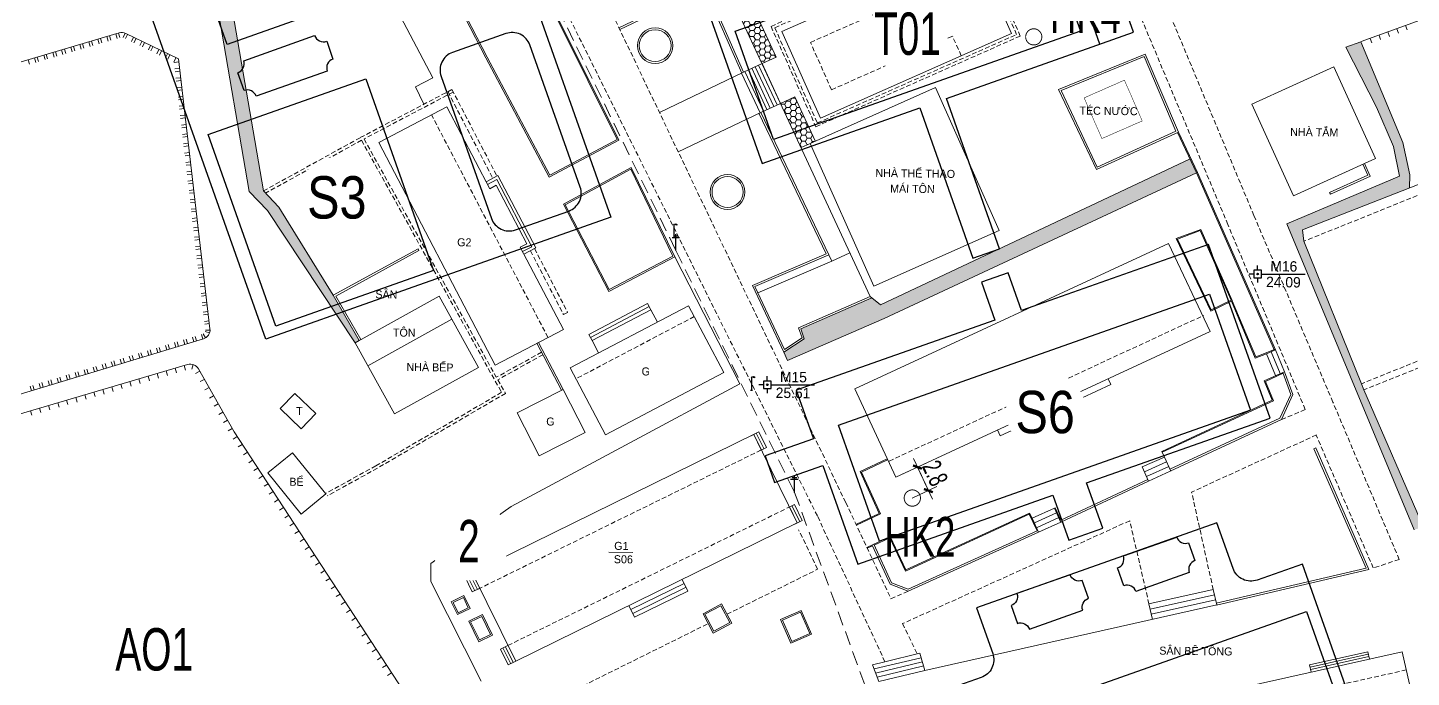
# Model space of a CAD drawing. Header units: inches. Extents: x 496359 to 501064, y 2374078 to 2377203.
# Drawn here: x 498723.6 to 498870.6, y 2376241.5 to 2376310.5 of the extents above; entities that cross this region are included whole.
import ezdxf
from ezdxf.enums import TextEntityAlignment as Align

# ---------------------------------------------------------------- set-up
doc = ezdxf.new("R2010")
doc.units = ezdxf.units.IN
doc.header["$MEASUREMENT"] = 0
doc.linetypes.add('DASHED', pattern=[0.75, 0.5, -0.25])
for name, color, linetype in [('cd', 7, 'Continuous'), ('chu', 6, 'Continuous'), ('coc', 1, 'Continuous'), ('MANH', 147, 'Continuous'), ('MOC - DC2', 1, 'Continuous'), ('NOI', 2, 'Continuous'), ('tl', 8, 'Continuous')]:
    doc.layers.add(name, color=color, linetype=linetype)
for name, color, linetype, lineweight in [('EG Text2', 7, 'Continuous', 18), ('ISO', 252, 'Continuous', 20), ('LC Dim', 8, 'Continuous', 18), ('LC Net dam 1', 30, 'Continuous', 30), ('LC Net manh', 239, 'Continuous', 5)]:
    doc.layers.add(name, color=color, linetype=linetype, lineweight=lineweight)
doc.styles.add('dien giai', font='', dxfattribs={"width": 0.8})
doc.styles.add('EG Hai', font='')
doc.styles.add('style1', font='')
doc.styles.get('dien giai').set_extended_font_data('.VnArial NarrowH')
doc.styles.get('EG Hai').set_extended_font_data('.VnArial NarrowH')
doc.styles.get('style1').set_extended_font_data('.VnAvantH')
doc.dimstyles.new('DIM300', dxfattribs={"dimscale": 0.5, "dimtxt": 2, "dimasz": 0.007, "dimexe": 1, "dimexo": 0, "dimgap": 0.4, "dimtad": 1, "dimtoh": 1, "dimdec": 1, "dimzin": 1, "dimdsep": 46, "dimtxsty": 'dien giai', "dimblk": 'rowdim', "dimcen": 2.5, "dimclrd": 256, "dimclre": 256, "dimclrt": 2, "dimazin": 0, "dimtfac": 1, "dimtdec": 1, "dimtix": 1, "dimtmove": 2, "dimatfit": 0, "dimldrblk": 'dot leader', "dimfxl": 2, "dimtolj": 1, "dimtzin": 0, "dimlwd": -1, "dimlwe": -1, "dimarcsym": 1})
pattern_1 = [(359.267215784, (-528735.85168, -2369706.46263), (0.566607394046, 0.317539068605), [0.375, -0.75]), (119.267215784, (-528735.85168, -2369706.46263), (-0.55830059713, 0.331926862913), [0.375, -0.75]), (59.267215784, (-528735.85168, -2369706.46263), (0.008306796916, 0.64946593152), [-0.75, 0.375])]

# ---------------------------------------------------------------- blocks, each defined once
blk = doc.blocks.new('1')
at = {"layer": 'tl', "color": 250, "lineweight": 0}
blk.add_line((0, -0.5), (0, 0), dxfattribs=at)
blk = doc.blocks.new('2')
at = {"layer": 'coc'}
blk.add_blockref('1', (0, 0.5), dxfattribs=at)
blk = doc.blocks.new('chieusang')
at = {"layer": 'cd', "extrusion": (-0.000518657, 0.000768986, 1)}
for p, q in [((-0.2, 0, 0), (0.2, 0, 0)), ((-0.03, 2.38, 0), (0.1, 2.57, 0)), ((-0.03, 2.38, 0), (-0.03, 0.03, 0)), ((0.1, 2.57, 0), (0.34, 2.61, 0)), ((0.34, 2.44, 0), (0.34, 2.61, 0)), ((0.34, 2.61, 0), (0.56, 2.54, 0)), ((0.54, 2.37, 0), (0.34, 2.44, 0)), ((0.58, 2.47, 0), (0.54, 2.37, 0)), ((0.56, 2.54, 0), (0.58, 2.47, 0))]:
    blk.add_line(p, q, dxfattribs=at)
blk = doc.blocks.new('cdien')
at = {"layer": 'cd', "extrusion": (-0.000518657, 0.000768986, 1)}
for p, q in [((-0.46, 3.14, 0), (0.49, 3.14, 0)), ((0, 0), (0, 3.5, 0)), ((-0.8, 2.78, 0), (0.76, 2.78, 0))]:
    blk.add_line(p, q, dxfattribs=at)
blk = doc.blocks.new('MOC')
at = {"layer": 'MOC - DC2'}
for points in [[(-0.4, 0), (-0.9, 0)], [(0, 0.4), (0, 0.9)], [(0.4, 0), (5.03, 0)], [(0, -0.4), (0, -0.9)]]:
    blk.add_lwpolyline(points, dxfattribs=at)
blk.add_lwpolyline([(-0.4, -0.4), (0.4, -0.4), (0.4, 0.4), (-0.4, 0.4)], close=True, dxfattribs=at)
blk.add_circle((0, 0), 0.0868, dxfattribs=at)
blk = doc.blocks.new('Nền HT mới')
at = {"layer": 'MANH', "lineweight": 0}
h = blk.add_hatch(dxfattribs=at)
h.set_pattern_fill('HONEY', color=8, scale=3, angle=-0.7328, style=0)
h.set_pattern_definition(pattern_1)
h.paths.add_polyline_path([(373.11, -3.72), (363.8, 10.34), (361.87, 12.36), (358.57, 31.52), (334.17, 74.78), (334.67, 76.42), (360.12, 31.31), (363.37, 12.4), (365.03, 10.67), (370.8, 1.32), (373.56, -3.47)])
h = blk.add_hatch(dxfattribs=at)
h.set_pattern_fill('HONEY', color=8, scale=3, angle=-0.7328, style=0)
h.set_pattern_definition(pattern_1)
h.paths.add_polyline_path([(413.25, 36.54), (411.7, 35.9), (416.33, 25.93), (417.85, 26.63)])
h = blk.add_hatch(dxfattribs=at)
h.set_pattern_fill('HONEY', color=8, scale=3, angle=-0.7328, style=0)
h.set_pattern_definition([(359.267215784, (-736010.08436, -2368366.01803), (0.566607394046, 0.317539068605), [0.375, -0.75]), (119.267215784, (-736010.08436, -2368366.01803), (-0.55830059713, 0.331926862913), [0.375, -0.75]), (59.267215784, (-736010.08436, -2368366.01803), (0.008306796916, 0.64946593152), [-0.75, 0.375])])
h.paths.add_polyline_path([(485.08, 12.73), (485.12, 14.12), (484.38, 17.55), (479.93, 28.24), (478.34, 27.67), (481.58, 21.32), (483.39, 17.13), (484.02, 13.97), (472.08, 8.92), (485.59, -23.58), (486.6, -23.31), (480.25, -8.73), (479.99, -8.08), (473.89, 7.06), (473.75, 8.27)])
h = blk.add_hatch(dxfattribs=at)
h.set_pattern_fill('HONEY', color=8, scale=3, angle=-0.7328, style=0)
h.set_pattern_definition(pattern_1)
h.paths.add_polyline_path([(419.81, 22.41), (418.29, 21.71), (420.48, 17.01), (421.45, 17.46), (421.99, 17.71)])
h = blk.add_hatch(dxfattribs=at)
h.set_pattern_fill('HONEY', color=8, scale=3, angle=-0.7328, style=0)
h.set_pattern_definition([(359.2672, (419.0435, -5.62166), (0.5666074, 0.317539), [0.375, -0.75]), (119.2672, (419.0435, -5.62166), (-0.5583006, 0.3319269), [0.375, -0.75]), (59.2672, (419.0435, -5.62166), (0.0083068, 0.649466), [-0.75, 0.375])])
h.paths.add_polyline_path([(462.49, 14.31), (461.79, 15.8), (428.9, 0.29), (427.99, 1.06), (420.46, -2.25), (420.82, -3.29), (418.65, -4.72), (419.04, -5.62), (429.29, -1.15)])
at = {"layer": 'chu', "color": 6, "lineweight": 0, "elevation": -28.38}
blk.add_lwpolyline([(400.07, -25.96), (402.62, -25.99)], dxfattribs=at)
at = {"layer": 'MANH', "color": 3, "linetype": 'DASHED', "lineweight": 0, "elevation": -28.38}
for points in [[(348.8, 138.91), (348.61, 137.08), (358.06, 117.53), (371.93, 89.39), (385.9, 61.28), (389.73, 53.7), (390.75, 51.5), (425.22, -20.7), (430.02, -30.91)], [(429.39, -37.62), (422.21, -22.12), (381.55, 59.58), (367.92, 87.41), (358.72, 106.06)], [(484, -26.74), (476.96, -10.02), (468.58, 9.78), (450.15, 53.87), (451.77, 55.2), (453.92, 56.65)], [(474.03, -10.82), (474.02, -10.8), (465.81, 8.83), (447.44, 52.6)], [(471.49, -11.88), (474.03, -10.82)], [(475.23, -13.51), (461.96, -19.58)], [(484, -26.74), (481.25, -27.65), (475.19, -13.53)], [(464.25, -29.95), (461.96, -19.58), (461.96, -19.58)], [(457.43, -31.47), (455.38, -22.63), (431.26, -33.56)], [(431.85, -30.12), (430.02, -30.91)], [(431.26, -33.56), (432.8, -36.77)]]:
    blk.add_lwpolyline(points, dxfattribs=at)
at = {"layer": 'MANH', "lineweight": 0, "elevation": -28.38}
for points in [[(373.11, -3.72), (363.8, 10.34), (361.87, 12.36), (358.57, 31.52), (334.17, 74.78), (334.67, 76.42), (360.12, 31.31), (363.37, 12.4), (365.03, 10.67), (370.8, 1.32), (373.56, -3.47), (373.11, -3.72)], [(387, 26.56), (379.83, 40.49), (387.86, 44.48), (394.84, 30.45), (401.13, 17.81), (393.73, 13.88), (387, 26.56)], [(380.37, 21.68), (379.52, 23.47), (381.38, 24.43), (373.11, 40.09)], [(442.82, 29.12), (438.74, 38.34)], [(411.7, 35.9), (427.82, 1.2), (428.9, 0.29), (461.79, 15.8)], [(413.25, 36.52), (417.85, 26.63)], [(414.35, 25.01), (410.37, 34.14), (401.14, 29.74)], [(414.17, 24.93), (410.27, 33.88), (401.23, 29.56)], [(479.98, 28.27), (497.11, 34.52)], [(418.45, 29.34), (426.57, 32.94)], [(422.54, 20.12), (418.45, 29.34)], [(422.54, 20.12), (442.82, 29.12)], [(485.59, -23.58), (485.59, -23.58), (485.59, -23.58), (472.08, 8.92), (484.02, 13.97), (483.39, 17.13), (481.58, 21.32), (478.34, 27.67), (479.93, 28.24)], [(479.93, 28.24), (484.38, 17.55), (485.12, 14.12), (485.08, 12.73)], [(416.33, 25.93), (417.85, 26.63)], [(414.35, 25.01), (405.43, 20.75)], [(414.35, 25.01), (416.33, 25.93)], [(414.52, 25.09), (416.48, 20.87)], [(414.88, 25.26), (416.84, 21.04)], [(415.25, 25.43), (417.21, 21.21)], [(415.61, 25.59), (417.57, 21.38)], [(415.97, 25.76), (417.93, 21.54)], [(416.33, 25.93), (418.29, 21.71)], [(468.36, 21.63), (477.05, 25.58)], [(477.05, 25.58), (481.47, 15.85)], [(414.16, 24.92), (416.12, 20.7)], [(418.29, 21.71), (419.81, 22.41)], [(419.81, 22.41), (421.99, 17.71)], [(421.45, 17.46), (434.75, 23.39)], [(434.75, 23.39), (441.51, 8.2)], [(375.62, 17.54), (382.86, 21.33)], [(387.41, 12.63), (382.86, 21.33)], [(416.19, 20.73), (407.44, 16.56)], [(416.01, 20.65), (423.15, 5.72), (415.31, 2.35), (418.65, -4.72), (420.82, -3.29), (420.46, -2.25), (427.99, 1.06)], [(416.19, 20.73), (423.42, 5.62), (415.58, 2.25), (418.73, -4.43), (420.58, -3.21), (420.21, -2.14), (427.82, 1.2)], [(416.19, 20.73), (418.29, 21.71)], [(468.36, 21.63), (472.79, 11.9)], [(473.75, 8.27), (489.19, 14.34), (503, 19.33)], [(470.77, -4.53), (462.49, 14.31), (460.46, 18.61)], [(470.86, -4.49), (462.58, 14.35), (460.55, 18.65)], [(387.99, -6.09), (375.62, 17.54)], [(421.45, 17.46), (420.48, 17.01)], [(421.45, 17.46), (428.21, 2.28)], [(472.79, 11.9), (481.47, 15.85)], [(480.67, 14.08), (480.14, 15.25)], [(480.93, 13.99), (480.32, 15.33)], [(391.05, 5.69), (392.31, 6.35), (388.29, 14.04), (387.02, 13.38)], [(390.9, 5.97), (391.88, 6.48), (388.15, 13.61), (387.17, 13.09)], [(418.65, -4.72), (419.04, -5.62), (429.29, -1.15), (462.49, 14.31)], [(476.61, 12.23), (480.67, 14.08)], [(476.69, 12.05), (480.94, 13.98)], [(388.11, 13), (387.41, 12.63)], [(391.35, 6.8), (388.11, 13)], [(476.61, 12.23), (476.69, 12.05)], [(428.21, 2.28), (441.51, 8.2)], [(464.01, -0.37), (460.31, 7.34), (462.92, 8.32), (466.28, 0.75)], [(464.05, -0.23), (460.45, 7.28), (462.87, 8.19), (466.15, 0.8)], [(473.75, 8.27), (473.89, 7.06), (479.99, -8.08), (480.25, -8.73), (486.6, -23.31)], [(379.8, 6.26), (370.8, 1.32), (373.56, -3.47)], [(379.89, 6.09), (371.07, 1.24), (373.74, -3.38)], [(379.89, 6.09), (379.8, 6.26)], [(391.35, 6.8), (390.65, 6.44)], [(395.23, -2.31), (390.65, 6.44)], [(426.18, -8.62), (459.49, 6.82)], [(463.93, -2.53), (459.49, 6.82)], [(413.96, -8.1), (407.06, 5.4)], [(423.42, 5.62), (423.74, 4.93), (415.9, 1.57)], [(423.74, 4.93), (425.67, 5.82)], [(373.11, -3.72), (382.03, 1.22)], [(382.03, 1.22), (386.22, -6.35)], [(408.53, 0.21), (395.97, -6.39)], [(404.18, 0.44), (397.94, -2.84)], [(404.36, 0.12), (398.11, -3.17)], [(404.53, -0.21), (404.18, 0.44)], [(412.27, -6.9), (408.53, 0.21)], [(464.01, -0.37), (466.19, 0.7)], [(464.05, -0.23), (466.15, 0.8)], [(466.19, 0.7), (468.72, -5.36)], [(469.86, -4.79), (468.78, -5.23), (466.28, 0.74)], [(374.47, -6.17), (383.39, -1.23)], [(404.53, -0.21), (398.28, -3.5)], [(404.53, -0.21), (405.22, -1.53)], [(387.99, -6.09), (395.23, -2.31)], [(398.28, -3.5), (397.94, -2.86)], [(430.53, -18), (463.92, -2.53)], [(373.11, -3.72), (377.3, -11.29)], [(395.04, -8.77), (392.42, -3.77)], [(395.22, -8.68), (392.6, -3.68)], [(398.28, -3.5), (398.97, -4.81)], [(469.86, -4.79), (470.83, -4.4)], [(468.72, -5.36), (469.9, -4.89)], [(469.9, -4.89), (470.86, -4.49)], [(469.9, -4.89), (470.86, -7.21)], [(470.41, -4.68), (471.36, -7)], [(470.86, -4.49), (471.82, -6.81)], [(377.3, -11.29), (386.22, -6.35)], [(395.97, -6.39), (399.71, -13.51)], [(412.27, -6.9), (399.71, -13.51)], [(428.03, -25.21), (429.93, -29.38), (431.85, -30.12), (445.71, -23.86), (448.06, -22.79), (457.39, -18.42), (459.67, -17.35), (471.49, -11.88), (472.72, -9.23), (471.82, -6.81)], [(458.78, -15.26), (470.51, -9.83), (469.67, -7.78), (471.63, -6.88)], [(458.82, -15.35), (470.64, -9.88), (469.8, -7.83), (471.67, -6.97)], [(459.64, -17.14), (471.34, -11.73), (472.51, -9.22), (471.63, -6.88)], [(471.63, -6.88), (471.82, -6.81)], [(413.96, -8.1), (389.68, -21.13), (381.16, -27.17), (381.15, -29.08), (386.51, -39.69)], [(390.34, -11.16), (395.22, -8.68)], [(397.55, -13.27), (395.22, -8.68)], [(430.53, -18), (426.18, -8.62)], [(453.39, -8.17), (448.81, -10.3)], [(453.39, -8.17), (453.1, -7.54)], [(365.16, -10.72), (366.71, -9.1)], [(368.96, -11.25), (366.71, -9.1)], [(446.19, -11.16), (448.68, -10.01)], [(448.97, -10.65), (448.52, -9.67)], [(367.4, -12.88), (365.16, -10.72)], [(367.4, -12.88), (368.96, -11.25)], [(392.67, -15.75), (390.34, -11.16)], [(441.63, -13.62), (446.32, -11.45)], [(446.48, -11.8), (446.03, -10.82)], [(446.34, -11.48), (448.82, -10.33)], [(446.48, -11.8), (448.97, -10.65)], [(415.99, -13.2), (415.18, -13.6)], [(415.99, -13.2), (416.79, -14.84)], [(441.63, -13.62), (441.34, -12.99)], [(385.56, -28.17), (415.57, -13.41)], [(392.67, -15.75), (397.55, -13.27)], [(415.45, -13.47), (416.25, -15.1)], [(415.46, -13.46), (420.07, -22.85)], [(415.72, -13.34), (416.52, -14.97)], [(363.83, -17.55), (366.47, -15.41)], [(366.47, -15.41), (370.01, -19.77)], [(415.98, -15.23), (416.79, -14.84)], [(429.63, -16.07), (426.75, -17.41), (428.79, -21.85), (426.31, -23.02)], [(429.67, -16.16), (426.88, -17.46), (428.92, -21.9), (426.35, -23.11)], [(456.71, -16.92), (459.06, -15.86)], [(459.06, -15.86), (458.78, -15.26)], [(459.06, -15.86), (459.74, -17.36)], [(474.95, -14.98), (475.14, -14.9)], [(474.95, -14.98), (480.5, -27.67)], [(475.14, -14.9), (480.78, -27.81)], [(363.83, -17.55), (367.37, -21.92)], [(456.71, -16.92), (457.39, -18.42)], [(456.94, -17.43), (459.29, -16.36)], [(457.17, -17.93), (459.52, -16.86)], [(448.07, -22.57), (457.31, -18.24), (457.31, -18.24)], [(367.37, -21.92), (370.01, -19.77)], [(418.97, -21.3), (419.78, -20.91)], [(419.24, -21.17), (420.07, -22.85)], [(419.51, -21.04), (420.34, -22.72)], [(419.78, -20.91), (420.61, -22.59)], [(445.03, -22.36), (444.75, -21.81), (431.61, -27.84), (429.95, -24.3), (427.46, -25.47)], [(445.54, -23.72), (444.7, -21.94), (431.56, -27.97), (429.9, -24.43), (428.24, -25.21)], [(445.03, -22.36), (447.38, -21.3)], [(445.26, -22.86), (447.61, -21.8)], [(447.38, -21.3), (447.47, -21.26)], [(447.38, -21.3), (448.06, -22.8)], [(447.47, -21.26), (448.07, -22.57)], [(390.18, -37.56), (420.07, -22.85)], [(419.8, -22.99), (420.61, -22.59)], [(445.03, -22.36), (445.71, -23.86)], [(445.49, -23.37), (447.84, -22.3)], [(428.21, -25.13), (430.08, -29.22), (431.84, -29.9), (445.54, -23.72)], [(428.06, -25.29), (427.5, -25.56)], [(480.5, -27.67), (464.58, -31.39)], [(480.78, -27.81), (464.6, -31.59)], [(384.76, -28.57), (385.56, -28.17)], [(384.76, -28.57), (385.56, -30.2)], [(385.03, -28.44), (385.83, -30.07)], [(385.29, -28.3), (386.1, -29.94)], [(385.56, -28.17), (390.18, -37.56)], [(402.4, -32.07), (408.05, -29.28)], [(408.46, -30.1), (407.85, -28.87)], [(386.37, -29.8), (385.56, -30.2)], [(402.6, -32.48), (408.26, -29.69)], [(402.8, -32.89), (408.46, -30.1)], [(457.43, -31.47), (464.25, -29.95)], [(457.55, -32.01), (464.37, -30.49)], [(464.25, -29.95), (464.63, -31.58)], [(402.8, -32.89), (402.19, -31.65)], [(413.11, -33.52), (411.16, -34.56), (410.07, -32.51), (412.02, -31.47), (413.11, -33.52)], [(419.4, -35.65), (418.29, -33.12), (420.49, -32.16), (421.6, -34.68), (419.4, -35.65)], [(464.63, -31.58), (433.64, -38.53)], [(457.43, -31.47), (457.8, -33.11)], [(457.67, -32.54), (464.49, -31.03)], [(385.18, -33.31), (386.63, -32.59), (387.71, -34.78), (386.26, -35.5), (385.18, -33.31)], [(389.35, -35.88), (388.55, -36.27)], [(388.55, -36.27), (389.37, -37.95)], [(388.82, -36.14), (389.64, -37.82)], [(389.09, -36.01), (389.91, -37.69)], [(429.39, -37.62), (433.08, -36.69)], [(433.08, -36.71), (433.64, -38.53)], [(484.33, -36.56), (442.2, -45.98)], [(480.66, -36.54), (474.49, -37.92)], [(480.66, -36.54), (480.84, -37.34)], [(484.33, -36.56), (487.21, -49.35)], [(390.18, -37.56), (389.37, -37.95)], [(429.39, -37.62), (428.08, -37.95), (428.73, -39.7)], [(428.24, -38.37), (433.23, -37.18)], [(428.4, -38.82), (433.37, -37.63)], [(428.56, -39.24), (433.5, -38.06)], [(474.49, -37.92), (474.67, -38.72)], [(480.72, -36.81), (474.55, -38.18)], [(480.77, -37.07), (474.61, -38.45)], [(428.73, -39.7), (433.64, -38.53)]]:
    blk.add_lwpolyline(points, dxfattribs=at)
for points in [[(387.14, 26.62), (380.03, 40.42), (387.79, 44.28), (394.7, 30.39), (400.93, 17.87), (393.79, 14.08)], [(451.85, 14.68), (460.55, 18.65), (457.03, 26.94), (447.82, 23.19)], [(451.94, 14.94), (460.29, 18.75), (456.92, 26.68), (448.09, 23.08)], [(407.06, 5.4), (400.05, 1.73), (395.23, 10.99), (402.45, 14.91), (407.06, 5.4)], [(406.86, 5.46), (400.11, 1.93), (395.43, 10.93), (402.39, 14.7)], [(383.99, -32.6), (385.34, -31.94), (384.68, -30.59), (383.33, -31.26)], [(384.06, -32.4), (385.14, -31.87), (384.61, -30.79), (383.53, -31.32)], [(412.91, -33.45), (411.22, -34.35), (410.27, -32.57), (411.96, -31.67)], [(385.38, -33.37), (386.56, -32.79), (387.51, -34.71), (386.33, -35.29)], [(419.48, -35.45), (418.49, -33.19), (420.42, -32.35), (421.4, -34.61)]]:
    blk.add_lwpolyline(points, close=True, dxfattribs=at)
at = {"layer": 'MANH', "color": 5, "linetype": 'DASHED', "lineweight": 0, "elevation": -28.38}
for points in [[(443.76, 28.86), (438.98, 39.56), (431.37, 36.29), (430.68, 37.89), (424.48, 35.23), (425.27, 33.48), (417.29, 29.88), (422.05, 19.23), (443.76, 28.86)], [(383.4, 23.18), (373.65, 18.06)], [(383.54, 22.91), (374.06, 17.93)], [(382.97, 22.95), (387.74, 13.75)], [(383.4, 23.18), (388.18, 13.98)], [(373.65, 18.06), (363.37, 12.4)], [(373.8, 17.79), (363.59, 12.17)], [(373.8, 17.79), (373.79, 17.79)], [(373.8, 17.79), (388, -7.8)], [(373.91, 18.2), (373.92, 18.2)], [(374.06, 17.93), (388.11, -7.39)], [(391.74, 6.05), (395.25, -0.73)], [(392.17, 6.28), (395.69, -0.5)], [(395.25, -0.73), (395.69, -0.5)], [(392.92, -4.73), (388.11, -7.39)], [(393.06, -4.99), (388.26, -7.66)], [(388, -7.8), (388.68, -8.99)], [(388.26, -7.65), (389.09, -9.1)], [(388.26, -7.66), (388.26, -7.66)], [(388.68, -8.99), (375.33, -16.79), (370.04, -19.71)], [(389.09, -9.1), (375.48, -17.05), (370.19, -19.97)]]:
    blk.add_lwpolyline(points, dxfattribs=at)
blk.add_lwpolyline([(443.37, 29.02), (438.83, 39.17), (431.21, 35.9), (430.52, 37.5), (424.88, 35.07), (425.67, 33.33), (417.69, 29.73), (422.2, 19.63)], close=True, dxfattribs=at)
at = {"layer": 'MANH', "linetype": 'DASHED', "lineweight": 0, "elevation": -28.38}
for points in [[(421.48, 28.18), (434.33, 33.87)], [(423.71, 23.15), (421.48, 28.18)], [(423.71, 23.15), (436.56, 28.85)], [(437.49, 26.75), (436.56, 28.85)], [(393.6, -3.16), (381.23, 20.48)], [(494.96, -2.06), (488.71, 13.03), (473.89, 7.06)], [(409.14, -0.94), (396.58, -7.55)], [(429.83, -16.3), (463.22, -0.83)], [(494.96, -2.06), (480.06, -8.05)], [(495.22, -2.71), (480.32, -8.7)], [(386.17, -29.9), (416.18, -15.14)], [(389.35, -35.88), (419.25, -21.17)], [(484.76, -38.48), (442.64, -47.9)]]:
    blk.add_lwpolyline(points, dxfattribs=at)
at = {"layer": 'MANH', "color": 1, "linetype": 'DASHED', "lineweight": 0, "ltscale": 3, "elevation": -28.38}
blk.add_lwpolyline([(393.69, 33.78), (407.18, 6.07), (419.78, -19.62), (431.57, -51.89)], dxfattribs=at)
at = {"layer": 'MANH', "lineweight": 0, "elevation": -28.38}
for points in [[(354.35, 26.42), (348.76, 29.13, 0.186762), (348.04, 29.19), (337.28, 26.01), (323.5, 20.58), (316.63, 16.97, 0.2993), (316.1, 16.01), (318.31, -12.4, 0.393449), (319.31, -13.32), (323.92, -13.29), (357, -3.31, 0.363311), (357.7, -2.24), (354.35, 26.42)], [(318.44, -15.67), (324.24, -15.19), (355.32, -6.04, -0.348686), (356.48, -6.5), (360.27, -13.19), (381.75, -46.07), (394.74, -48.24, -0.780706), (394.89, -50.17), (340.89, -68.35), (337.54, -69.26, -0.348548), (336.4, -68.77), (324.41, -46.56), (318.44, -15.67)]]:
    blk.add_lwpolyline(points, format="xyb", dxfattribs=at)
at = {"layer": 'MANH', "color": 1, "linetype": 'DASHED', "lineweight": 0, "const_width": 0.05, "elevation": -28.38}
for points in [[(450.54, 22.29), (454.82, 24.17)], [(454.82, 24.17), (456.71, 19.84)], [(450.54, 22.29), (452.43, 17.97)], [(452.43, 17.97), (456.71, 19.84)]]:
    blk.add_lwpolyline(points, dxfattribs=at)
at = {"layer": 'MANH', "color": 2, "linetype": 'DASHED', "lineweight": 0, "elevation": -28.38}
for points in [[(412.61, -32.57), (422.24, -27.78), (420.22, -23.58)], [(396.64, -40.5), (410.63, -33.55)]]:
    blk.add_lwpolyline(points, dxfattribs=at)
at = {"layer": 'MANH', "lineweight": 0}
for centre, radius in [((404.98, 27.84, -1.74), 1.89), ((404.98, 27.84, -1.74), 1.69), ((412.67, 12.29, -1.75), 1.85), ((412.67, 12.29, -1.75), 1.65)]:
    blk.add_circle(centre, radius, dxfattribs=at)
at = {"layer": 'MOC - DC2', "lineweight": 0}
for p in [(468.97, 3.58, -4.29), (416.89, -8.19, -2.77)]:
    blk.add_point(p, dxfattribs=at)
at = {"layer": 'cd', "lineweight": 0}
for name, p, xscale, yscale, zscale, rotation in [('chieusang', (406.97, 7.46, -1.79), 0.5499999999883585, 0.5499999999883585, 0.5499999999883585, 359.8380142929382), ('cdien', (407.18, 6.07, -2.01), 0.5, 0.5, 0.5, 0.2672157837457423), ('chieusang', (415.22, -8.75, -2.56), 0.5499999999883585, 0.5499999999883585, 0.5499999999883585, 359.8380142929382), ('cdien', (419.78, -19.62, -4.35), 0.5, 0.5, 0.5, 0.2672157837457423)]:
    blk.add_blockref(name, p, dxfattribs=dict(at, xscale=xscale, yscale=yscale, zscale=zscale, rotation=rotation))
at = {"layer": 'MOC - DC2', "lineweight": 0}
for p in [(468.97, 3.58, -4.29), (416.89, -8.19, -2.77)]:
    blk.add_blockref('MOC', p, dxfattribs=at)
at = {"layer": 'NOI', "lineweight": 0}
for name, p, rotation in [('1', (483.74, 29.64, -28.38), 20.05955373649849), ('1', (484.68, 29.98, -28.38), 20.05955373649849), ('2', (343.87, 27.96, -28.38), 196.4454346559173), ('2', (344.16, 28.04, -28.38), 196.4454346559173), ('2', (344.83, 28.24, -28.38), 196.4454346559173), ('2', (345.12, 28.33, -28.38), 196.4454346559173), ('2', (345.79, 28.52, -28.38), 196.4454346559173), ('2', (346.08, 28.61, -28.38), 196.4454346559173), ('2', (346.75, 28.81, -28.38), 196.4454346559173), ('2', (347.04, 28.89, -28.38), 196.4454346559173), ('2', (347.71, 29.09, -28.38), 196.4454346559173), ('2', (348, 29.17, -28.38), 196.4454346559173), ('2', (348.68, 29.16, -28.38), 158.8617096990526), ('2', (348.95, 29.03, -28.38), 154.1302846641576), ('2', (349.58, 28.73, -28.38), 154.1302846641576), ('2', (349.85, 28.6, -28.38), 154.1302846641576), ('2', (350.48, 28.29, -28.38), 154.1302846641576), ('2', (350.75, 28.16, -28.38), 154.1302846641576), ('1', (480.92, 28.61, -28.38), 20.05955373649849), ('1', (481.86, 28.95, -28.38), 20.05955373649849), ('1', (482.8, 29.29, -28.38), 20.05955373649849), ('2', (339.08, 26.54, -28.38), 196.4454346559173), ('2', (339.36, 26.63, -28.38), 196.4454346559173), ('2', (340.04, 26.83, -28.38), 196.4454346559173), ('2', (340.32, 26.91, -28.38), 196.4454346559173), ('2', (341, 27.11, -28.38), 196.4454346559173), ('2', (341.28, 27.19, -28.38), 196.4454346559173), ('2', (341.95, 27.39, -28.38), 196.4454346559173), ('2', (342.24, 27.48, -28.38), 196.4454346559173), ('2', (342.91, 27.67, -28.38), 196.4454346559173), ('2', (343.2, 27.76, -28.38), 196.4454346559173), ('2', (351.38, 27.85, -28.38), 154.1302846641576), ('2', (351.65, 27.72, -28.38), 154.1302846641576), ('2', (352.28, 27.42, -28.38), 154.1302846641576), ('2', (352.55, 27.29, -28.38), 154.1302846641576), ('2', (353.18, 26.98, -28.38), 154.1302846641576), ('2', (353.45, 26.85, -28.38), 154.1302846641576), ('2', (354.08, 26.55, -28.38), 154.1302846641576), ('2', (338.4, 26.34, -28.38), 196.4454346559173), ('2', (354.39, 26.12, -28.38), 96.66492119083817), ('2', (354.47, 25.42, -28.38), 96.66492119083817), ('2', (354.5, 25.13, -28.38), 96.66492119083817), ('2', (354.58, 24.43, -28.38), 96.66492119083817), ('2', (354.62, 24.13, -28.38), 96.66492119083817), ('2', (354.7, 23.44, -28.38), 96.66492119083817), ('2', (354.73, 23.14, -28.38), 96.66492119083817), ('2', (354.82, 22.44, -28.38), 96.66492119083817), ('2', (354.85, 22.15, -28.38), 96.66492119083817), ('2', (354.93, 21.45, -28.38), 96.66492119083817), ('2', (354.97, 21.15, -28.38), 96.66492119083817), ('2', (355.05, 20.46, -28.38), 96.66492119083817), ('2', (355.08, 20.16, -28.38), 96.66492119083817), ('2', (355.16, 19.46, -28.38), 96.66492119083817), ('2', (355.2, 19.17, -28.38), 96.66492119083817), ('2', (355.28, 18.47, -28.38), 96.66492119083817), ('2', (355.31, 18.17, -28.38), 96.66492119083817), ('2', (355.4, 17.48, -28.38), 96.66492119083817), ('2', (355.43, 17.18, -28.38), 96.66492119083817), ('2', (355.51, 16.48, -28.38), 96.66492119083817), ('2', (355.55, 16.19, -28.38), 96.66492119083817), ('2', (355.63, 15.49, -28.38), 96.66492119083817), ('2', (355.66, 15.19, -28.38), 96.66492119083817), ('2', (355.74, 14.5, -28.38), 96.66492119083817), ('2', (355.78, 14.2, -28.38), 96.66492119083817), ('2', (355.86, 13.5, -28.38), 96.66492119083817), ('2', (355.9, 13.21, -28.38), 96.66492119083817), ('2', (355.98, 12.51, -28.38), 96.66492119083817), ('2', (356.01, 12.21, -28.38), 96.66492119083817), ('2', (356.09, 11.52, -28.38), 96.66492119083817), ('2', (356.13, 11.22, -28.38), 96.66492119083817), ('2', (356.21, 10.52, -28.38), 96.66492119083817), ('2', (356.24, 10.23, -28.38), 96.66492119083817), ('2', (356.32, 9.53, -28.38), 96.66492119083817), ('2', (356.36, 9.23, -28.38), 96.66492119083817), ('2', (356.44, 8.54, -28.38), 96.66492119083817), ('2', (356.48, 8.24, -28.38), 96.66492119083817), ('2', (356.56, 7.54, -28.38), 96.66492119083817), ('2', (356.59, 7.25, -28.38), 96.66492119083817), ('2', (356.67, 6.55, -28.38), 96.66492119083817), ('2', (356.71, 6.25, -28.38), 96.66492119083817), ('2', (356.79, 5.56, -28.38), 96.66492119083817), ('2', (356.82, 5.26, -28.38), 96.66492119083817), ('2', (356.91, 4.56, -28.38), 96.66492119083817), ('2', (356.94, 4.27, -28.38), 96.66492119083817), ('2', (357.02, 3.57, -28.38), 96.66492119083817), ('2', (357.06, 3.27, -28.38), 96.66492119083817), ('2', (357.14, 2.58, -28.38), 96.66492119083817), ('2', (357.17, 2.28, -28.38), 96.66492119083817), ('2', (357.25, 1.58, -28.38), 96.66492119083817), ('2', (357.29, 1.29, -28.38), 96.66492119083817), ('2', (357.37, 0.59, -28.38), 96.66492119083817), ('2', (357.4, 0.29, -28.38), 96.66492119083817), ('2', (357.49, -0.4, -28.38), 96.66492119083817), ('2', (357.52, -0.7, -28.38), 96.66492119083817), ('2', (357.6, -1.4, -28.38), 96.66492119083817), ('2', (356.94, -3.33, -28.38), 16.79839141534712), ('2', (357.22, -3.21, -28.38), 30.60082851175417), ('2', (357.64, -1.69, -28.38), 96.66492119083817), ('2', (357.65, -2.68, -28.38), 70.76934385487917), ('2', (357.71, -2.39, -28.38), 87.8966080157801), ('2', (352.15, -4.77, -28.38), 16.79839141534712), ('2', (352.44, -4.69, -28.38), 16.79839141534712), ('2', (353.11, -4.48, -28.38), 16.79839141534712), ('2', (353.4, -4.4, -28.38), 16.79839141534712), ('2', (354.07, -4.19, -28.38), 16.79839141534712), ('2', (354.35, -4.11, -28.38), 16.79839141534712), ('2', (355.03, -3.9, -28.38), 16.79839141534712), ('2', (355.31, -3.82, -28.38), 16.79839141534712), ('2', (355.98, -3.62, -28.38), 16.79839141534712), ('2', (356.27, -3.53, -28.38), 16.79839141534712), ('2', (347.37, -6.22, -28.38), 16.79839141534712), ('2', (347.65, -6.13, -28.38), 16.79839141534712), ('2', (348.32, -5.93, -28.38), 16.79839141534712), ('2', (348.61, -5.84, -28.38), 16.79839141534712), ('2', (349.28, -5.64, -28.38), 16.79839141534712), ('2', (349.57, -5.55, -28.38), 16.79839141534712), ('2', (350.24, -5.35, -28.38), 16.79839141534712), ('2', (350.52, -5.26, -28.38), 16.79839141534712), ('2', (351.2, -5.06, -28.38), 16.79839141534712), ('2', (351.48, -4.97, -28.38), 16.79839141534712), ('2', (342.58, -7.66, -28.38), 16.79839141534712), ('2', (342.87, -7.58, -28.38), 16.79839141534712), ('2', (343.54, -7.37, -28.38), 16.79839141534712), ('2', (343.82, -7.29, -28.38), 16.79839141534712), ('2', (344.49, -7.08, -28.38), 16.79839141534712), ('2', (344.78, -7, -28.38), 16.79839141534712), ('2', (345.45, -6.79, -28.38), 16.79839141534712), ('2', (345.74, -6.71, -28.38), 16.79839141534712), ('2', (346.41, -6.51, -28.38), 16.79839141534712), ('2', (346.7, -6.42, -28.38), 16.79839141534712), ('1', (351.12, -7.28, -28.38), 16.41829368273016), ('1', (352.08, -6.99, -28.38), 16.41829368273016), ('1', (353.04, -6.71, -28.38), 16.41829368273016), ('1', (354, -6.43, -28.38), 16.41829368273016), ('1', (354.95, -6.14, -28.38), 16.41829368273016), ('1', (355.93, -6.05, -28.38), 341.2131625429706), ('1', (356.61, -6.74, -28.38), 299.5265704946572), ('2', (338.75, -8.82, -28.38), 16.79839141534712), ('2', (339.04, -8.73, -28.38), 16.79839141534712), ('2', (339.71, -8.53, -28.38), 16.79839141534712), ('2', (339.99, -8.44, -28.38), 16.79839141534712), ('2', (340.67, -8.24, -28.38), 16.79839141534712), ('2', (340.95, -8.15, -28.38), 16.79839141534712), ('2', (341.62, -7.95, -28.38), 16.79839141534712), ('2', (341.91, -7.86, -28.38), 16.79839141534712), ('1', (346.32, -8.69, -28.38), 16.41829368273016), ('1', (347.28, -8.41, -28.38), 16.41829368273016), ('1', (348.24, -8.12, -28.38), 16.41829368273016), ('1', (349.2, -7.84, -28.38), 16.41829368273016), ('1', (350.16, -7.56, -28.38), 16.41829368273016), ('1', (357.1, -7.61, -28.38), 299.5265704946572), ('1', (357.6, -8.48, -28.38), 299.5265704946572), ('1', (341.53, -10.1, -28.38), 16.41829368273016), ('1', (342.48, -9.82, -28.38), 16.41829368273016), ('1', (343.44, -9.54, -28.38), 16.41829368273016), ('1', (344.4, -9.25, -28.38), 16.41829368273016), ('1', (345.36, -8.97, -28.38), 16.41829368273016), ('1', (358.09, -9.35, -28.38), 299.5265704946572), ('1', (358.58, -10.22, -28.38), 299.5265704946572), ('1', (338.65, -10.95, -28.38), 16.41829368273016), ('1', (339.61, -10.67, -28.38), 16.41829368273016), ('1', (340.57, -10.38, -28.38), 16.41829368273016), ('1', (359.08, -11.09, -28.38), 299.5265704946572), ('1', (359.57, -11.96, -28.38), 299.5265704946572), ('1', (360.06, -12.83, -28.38), 299.5265704946572), ('1', (360.59, -13.68, -28.38), 303.1604116304088), ('1', (361.13, -14.52, -28.38), 303.1604116304088), ('1', (361.68, -15.36, -28.38), 303.1604116304088), ('1', (362.23, -16.19, -28.38), 303.1604116304088), ('1', (362.77, -17.03, -28.38), 303.1604116304088), ('1', (363.32, -17.87, -28.38), 303.1604116304088), ('1', (363.87, -18.7, -28.38), 303.1604116304088), ('1', (364.41, -19.54, -28.38), 303.1604116304088), ('1', (364.96, -20.38, -28.38), 303.1604116304088), ('1', (365.51, -21.22, -28.38), 303.1604116304088), ('1', (366.06, -22.05, -28.38), 303.1604116304088), ('1', (366.6, -22.89, -28.38), 303.1604116304088), ('1', (367.15, -23.73, -28.38), 303.1604116304088), ('1', (367.7, -24.56, -28.38), 303.1604116304088), ('1', (368.24, -25.4, -28.38), 303.1604116304088), ('1', (368.79, -26.24, -28.38), 303.1604116304088), ('1', (369.34, -27.08, -28.38), 303.1604116304088), ('1', (369.88, -27.91, -28.38), 303.1604116304088), ('1', (370.43, -28.75, -28.38), 303.1604116304088), ('1', (370.98, -29.59, -28.38), 303.1604116304088), ('1', (371.53, -30.42, -28.38), 303.1604116304088), ('1', (372.07, -31.26, -28.38), 303.1604116304088), ('1', (372.62, -32.1, -28.38), 303.1604116304088), ('1', (373.17, -32.94, -28.38), 303.1604116304088), ('1', (373.71, -33.77, -28.38), 303.1604116304088), ('1', (374.26, -34.61, -28.38), 303.1604116304088), ('1', (374.81, -35.45, -28.38), 303.1604116304088), ('1', (375.35, -36.28, -28.38), 303.1604116304088), ('1', (375.9, -37.12, -28.38), 303.1604116304088), ('1', (376.45, -37.96, -28.38), 303.1604116304088), ('1', (376.99, -38.8, -28.38), 303.1604116304088)]:
    blk.add_blockref(name, p, dxfattribs=dict(at, rotation=rotation))
at = {"layer": 'chu', "color": 6, "lineweight": 0, "style": 'style1'}
for s, p in [('G2', (431.36, 29.74, -28.38)), ('TÐC N¦íC', (450.04, 20.52, -54.95)), ('NHµ T¾M', (472.42, 18.25, -28.38)), ('nhµ thÓ thao', (428.37, 13.89, -28.38)), ('m¸i t«n', (429.93, 12.23, -28.38)), ('G2', (383.95, 6.53, -28.38)), ('s©n', (375.26, 1, -28.38)), ('t«n', (377.13, -3.06, -28.38)), ('nhµ bÕp', (378.57, -6.72, -28.38)), ('g', (403.54, -7.19, -28.38)), ('t', (366.85, -11.41, -3.89)), ('g', (393.41, -12.51, -28.38)), ('bÓ', (366.13, -18.91, -3.89)), ('G1', (400.63, -25.72, -28.38)), ('S06', (400.59, -27.14, -28.38)), ('AO', (348.08, -37.22, -28.38)), ('S¢N B£ T¤NG', (458.52, -36.85, -28.38))]:
    blk.add_text(s, height=0.85, rotation=359.2672, dxfattribs=at).set_placement(p)
at = {"layer": 'MOC - DC2', "lineweight": 0, "style": 'style1'}
for s, p in [('M16', (470.31, 3.87, -4.29)), ('24.09', (469.86, 2.19, -4.29)), ('M15', (418.23, -7.9, -2.77)), ('25.61', (417.78, -9.58, -2.77))]:
    blk.add_text(s, height=1.1, rotation=359.2672, dxfattribs=at).set_placement(p)
blk = doc.blocks.new('rowdim')
blk.add_line((-200, 0), (200, 0))
at = {"const_width": 50}
blk.add_lwpolyline([(-71, -71), (71, 71)], dxfattribs=at)
blk = doc.blocks.new('*D317')
at = {"layer": 'Defpoints', "color": 0, "transparency": 16777216}
for p in [(498818.14, 2376263.84), (498816.43, 2376263.05), (498817.59, 2376260.55)]:
    blk.add_point(p, dxfattribs=at)
at = {"layer": 'LC Dim', "transparency": 16777216}
for p, q in [((498816.43, 2376263.05), (498819.05, 2376264.26)), ((498818.14, 2376263.85), (498818.13, 2376263.85)), ((498819.3, 2376261.34), (498818.14, 2376263.84)), ((498817.59, 2376260.55), (498820.21, 2376261.76)), ((498819.3, 2376261.33), (498819.3, 2376261.33))]:
    blk.add_line(p, q, dxfattribs=at)
at = {"layer": 'LC Dim', "transparency": 16777216, "xscale": 0.005, "yscale": 0.005, "zscale": 0.005}
for p, rotation in [((498818.14, 2376263.84), 294.8602184637999), ((498819.3, 2376261.34), 114.8602184637999)]:
    blk.add_blockref('rowdim', p, dxfattribs=dict(at, rotation=rotation))
at = {"layer": 'LC Dim', "color": 2, "transparency": 16777216, "insert": (498820.01, 2376263.19), "char_height": 2, "attachment_point": 5, "rotation": 294.8602, "style": 'dien giai'}
blk.add_mtext('\\A1;2.8', dxfattribs=at)
blk = doc.blocks.new('dot leader')
at = {"const_width": 50}
blk.add_lwpolyline([(-25, 0, 1), (25, 0, 1)], format="xyb", close=True, dxfattribs=at)

msp = doc.modelspace()

# ---------------------------------------------------------------- linework, layer by layer
at = {"layer": 'LC Net dam 1', "elevation": -268.38}
for points in [[(498749.62, 2376332.12), (498756.44, 2376312.83), (498744.82, 2376308.73), (498738, 2376328.01)], [(498859.64, 2376211.14), (498860.94, 2376207.46), (498847.59, 2376202.74), (498846.29, 2376206.42), (498834.69, 2376202.32), (498822.92, 2376235.59), (498859.47, 2376248.51), (498871.23, 2376215.24)]]:
    msp.add_lwpolyline(points, close=True, dxfattribs=at)
at = {"layer": 'LC Net dam 1'}
msp.add_lwpolyline([(498837.52, 2376308.78), (498834.46, 2376317.43, -0.414401), (498835.68, 2376319.98), (498837.36, 2376320.58)], format="xyb", dxfattribs=at)
at = {"layer": 'LC Net dam 1', "const_width": 0.1}
for points in [[(498829.63, 2376309.54, 1), (498831.35, 2376309.54, 1)], [(498816.73, 2376260.55, 1), (498818.46, 2376260.55, 1)]]:
    msp.add_lwpolyline(points, format="xyb", close=True, dxfattribs=at)
at = {"layer": 'LC Net dam 1'}
for points in [[(498747.91, 2376303.24, 0.414214), (498746.64, 2376303.85), (498745.97, 2376305.73, 0.414214), (498746.58, 2376307.01), (498754.12, 2376309.68, 0.414214), (498755.4, 2376309.07), (498756.06, 2376307.18, 0.414214), (498755.45, 2376305.91)], [(498767.55, 2376305.34), (498772.89, 2376290.26, 0.414214), (498775.44, 2376289.04), (498781.1, 2376291.04, 0.414214), (498782.32, 2376293.59), (498776.98, 2376308.68, 0.414214), (498774.43, 2376309.89), (498768.77, 2376307.89, 0.414214)], [(498835.09, 2376197.39), (498874.02, 2376211.15), (498867.6, 2376229.31), (498872.72, 2376231.12), (498872.05, 2376233.01), (498866.93, 2376231.2), (498859.03, 2376253.54), (498854.22, 2376251.84, -0.414214), (498851.66, 2376253.06), (498849.95, 2376257.91), (498824.42, 2376248.88), (498826.13, 2376244.03, -0.414214), (498824.91, 2376241.48), (498820.1, 2376239.77), (498822.42, 2376233.21), (498811.41, 2376229.32), (498812.11, 2376227.34), (498823.12, 2376231.23), (498832.89, 2376203.62), (498821.88, 2376199.72), (498822.88, 2376196.9), (498833.89, 2376200.79)], [(498841.34, 2376250.63, 0.414214), (498840.07, 2376251.24), (498839.4, 2376253.12, 0.414214), (498840.01, 2376254.4), (498845.67, 2376256.4, 0.414214), (498846.94, 2376255.79), (498847.61, 2376253.9, 0.414214), (498847, 2376252.63)], [(498835.69, 2376248.63, -0.414214), (498836.3, 2376249.9), (498835.63, 2376251.79, -0.414214), (498834.35, 2376252.4), (498828.7, 2376250.4, -0.414214), (498828.09, 2376249.12), (498828.75, 2376247.24, -0.414214), (498830.03, 2376246.63)]]:
    msp.add_lwpolyline(points, format="xyb", close=True, dxfattribs=at)

# ---------------------------------------------------------------- block references
at = {"layer": 'LC Net manh'}
msp.add_blockref('Nền HT mới', (498385.3, 2376280.77, 2.92), dxfattribs=at)

# ---------------------------------------------------------------- texts
at = {"layer": 'EG Text2', "style": 'EG Hai', "width": 0.8}
for s, p in [('hk4', (498835.98, 2376312.05, -52.34)), ('hk2', (498818.4, 2376256.42, -52.34))]:
    msp.add_text(s, height=4.224, rotation=0, dxfattribs=at).set_placement(p, align=Align.MIDDLE_CENTER)

# ---------------------------------------------------------------- dimensions: what is measured, and where the dimension line sits
at = {"layer": 'LC Dim'}
dim = msp.add_aligned_dim(p1=(498817.59, 2376260.55, -25.45), p2=(498816.43, 2376263.05, -25.45), distance=-1.88, dimstyle='DIM300', override={"dimscale": 1, "dimasz": 0.005, "dimpost": ''}, dxfattribs=at)
dim.commit()
dim.dimension.update_dxf_attribs({"geometry": '*D317', "text_midpoint": (498820.01, 2376263.19, -25.45)})

# ---------------------------------------------------------------- next in the draw order: wipeouts: each hides what was drawn before it
at = {"ltscale": 500}
for points, z in [([(498814.17, 2376306.94), (498813.7, 2376307.49), (498813.45, 2376307.89), (498813.22, 2376308.39), (498813.05, 2376308.91), (498812.95, 2376309.41), (498812.92, 2376309.85), (498812.94, 2376310.37), (498813, 2376310.78), (498813.16, 2376311.35), (498813.29, 2376311.67), (498813.51, 2376312.1), (498813.77, 2376312.5), (498814.15, 2376312.93), (498814.56, 2376313.29), (498815.03, 2376313.61), (498815.49, 2376313.84), (498815.92, 2376314), (498816.32, 2376314.1), (498816.82, 2376314.17), (498817.26, 2376314.18), (498817.67, 2376314.15), (498818.21, 2376314.05), (498818.62, 2376313.92), (498819, 2376313.76), (498819.59, 2376313.42), (498819.85, 2376313.22), (498820.15, 2376312.95), (498820.4, 2376312.67), (498820.67, 2376312.32), (498820.91, 2376311.91), (498821.07, 2376311.57), (498821.2, 2376311.22), (498821.32, 2376310.77), (498821.38, 2376310.37), (498821.39, 2376309.78), (498821.34, 2376309.23), (498821.24, 2376308.8), (498821.12, 2376308.45), (498820.93, 2376308), (498820.71, 2376307.63), (498820.5, 2376307.34), (498820.16, 2376306.95), (498819.9, 2376306.71), (498819.49, 2376306.41), (498819.21, 2376306.24), (498818.96, 2376306.11), (498818.66, 2376305.98), (498818.31, 2376305.87), (498817.98, 2376305.79), (498817.63, 2376305.73), (498817.28, 2376305.71), (498816.99, 2376305.71), (498816.56, 2376305.75), (498816.19, 2376305.82), (498815.79, 2376305.93), (498815.39, 2376306.09), (498814.92, 2376306.35), (498814.7, 2376306.5), (498814.39, 2376306.74)], -318.72), ([(498753.56, 2376289.56), (498753.09, 2376290.11), (498752.84, 2376290.51), (498752.6, 2376291), (498752.43, 2376291.53), (498752.34, 2376292.02), (498752.31, 2376292.46), (498752.33, 2376292.99), (498752.39, 2376293.39), (498752.55, 2376293.97), (498752.67, 2376294.28), (498752.9, 2376294.71), (498753.16, 2376295.11), (498753.54, 2376295.55), (498753.95, 2376295.91), (498754.42, 2376296.22), (498754.87, 2376296.45), (498755.31, 2376296.61), (498755.7, 2376296.71), (498756.21, 2376296.78), (498756.64, 2376296.8), (498757.06, 2376296.77), (498757.6, 2376296.67), (498758.01, 2376296.54), (498758.39, 2376296.38), (498758.98, 2376296.03), (498759.24, 2376295.83), (498759.54, 2376295.56), (498759.79, 2376295.29), (498760.05, 2376294.94), (498760.3, 2376294.53), (498760.46, 2376294.19), (498760.59, 2376293.83), (498760.7, 2376293.38), (498760.76, 2376292.98), (498760.78, 2376292.4), (498760.72, 2376291.85), (498760.63, 2376291.41), (498760.51, 2376291.06), (498760.31, 2376290.62), (498760.09, 2376290.24), (498759.89, 2376289.95), (498759.55, 2376289.57), (498759.29, 2376289.33), (498758.88, 2376289.02), (498758.6, 2376288.85), (498758.35, 2376288.72), (498758.04, 2376288.6), (498757.7, 2376288.48), (498757.36, 2376288.4), (498757.02, 2376288.35), (498756.66, 2376288.32), (498756.38, 2376288.32), (498755.94, 2376288.36), (498755.58, 2376288.43), (498755.17, 2376288.55), (498754.78, 2376288.71), (498754.3, 2376288.96), (498754.08, 2376289.11), (498753.78, 2376289.35)], -316.73), ([(498828.78, 2376266.76), (498828.32, 2376267.31), (498828.06, 2376267.71), (498827.83, 2376268.2), (498827.66, 2376268.73), (498827.57, 2376269.22), (498827.54, 2376269.66), (498827.56, 2376270.19), (498827.62, 2376270.59), (498827.77, 2376271.17), (498827.9, 2376271.48), (498828.12, 2376271.92), (498828.39, 2376272.31), (498828.77, 2376272.75), (498829.17, 2376273.11), (498829.65, 2376273.43), (498830.1, 2376273.65), (498830.54, 2376273.81), (498830.93, 2376273.91), (498831.44, 2376273.98), (498831.87, 2376274), (498832.28, 2376273.97), (498832.82, 2376273.87), (498833.23, 2376273.74), (498833.62, 2376273.58), (498834.2, 2376273.23), (498834.46, 2376273.03), (498834.76, 2376272.76), (498835.02, 2376272.49), (498835.28, 2376272.14), (498835.53, 2376271.73), (498835.69, 2376271.39), (498835.81, 2376271.03), (498835.93, 2376270.58), (498835.99, 2376270.18), (498836.01, 2376269.6), (498835.95, 2376269.05), (498835.85, 2376268.61), (498835.74, 2376268.26), (498835.54, 2376267.82), (498835.32, 2376267.44), (498835.11, 2376267.15), (498834.78, 2376266.77), (498834.51, 2376266.53), (498834.1, 2376266.22), (498833.83, 2376266.05), (498833.57, 2376265.92), (498833.27, 2376265.8), (498832.92, 2376265.68), (498832.59, 2376265.6), (498832.24, 2376265.55), (498831.89, 2376265.52), (498831.6, 2376265.52), (498831.17, 2376265.56), (498830.81, 2376265.63), (498830.4, 2376265.75), (498830.01, 2376265.91), (498829.53, 2376266.16), (498829.31, 2376266.31), (498829, 2376266.55)], -242.09), ([(498767.59, 2376253.03), (498767.12, 2376253.58), (498766.87, 2376253.98), (498766.63, 2376254.47), (498766.47, 2376255), (498766.37, 2376255.49), (498766.34, 2376255.93), (498766.36, 2376256.46), (498766.42, 2376256.87), (498766.58, 2376257.44), (498766.7, 2376257.76), (498766.93, 2376258.19), (498767.19, 2376258.59), (498767.57, 2376259.02), (498767.98, 2376259.38), (498768.45, 2376259.7), (498768.9, 2376259.93), (498769.34, 2376260.09), (498769.73, 2376260.19), (498770.24, 2376260.26), (498770.67, 2376260.27), (498771.09, 2376260.24), (498771.63, 2376260.14), (498772.04, 2376260.01), (498772.42, 2376259.85), (498773.01, 2376259.5), (498773.27, 2376259.31), (498773.57, 2376259.04), (498773.82, 2376258.76), (498774.08, 2376258.41), (498774.33, 2376258), (498774.49, 2376257.66), (498774.62, 2376257.31), (498774.73, 2376256.86), (498774.79, 2376256.45), (498774.81, 2376255.87), (498774.75, 2376255.32), (498774.66, 2376254.89), (498774.54, 2376254.54), (498774.34, 2376254.09), (498774.12, 2376253.71), (498773.92, 2376253.43), (498773.58, 2376253.04), (498773.32, 2376252.8), (498772.91, 2376252.49), (498772.63, 2376252.33), (498772.38, 2376252.2), (498772.07, 2376252.07), (498771.73, 2376251.95), (498771.39, 2376251.87), (498771.05, 2376251.82), (498770.69, 2376251.8), (498770.41, 2376251.8), (498769.97, 2376251.84), (498769.61, 2376251.91), (498769.2, 2376252.02), (498768.81, 2376252.18), (498768.33, 2376252.44), (498768.11, 2376252.58), (498767.81, 2376252.82)], -292.38), ([(498734.16, 2376241.54), (498733.7, 2376242.09), (498733.44, 2376242.49), (498733.21, 2376242.98), (498733.04, 2376243.51), (498732.95, 2376244.01), (498732.91, 2376244.45), (498732.94, 2376244.97), (498733, 2376245.38), (498733.15, 2376245.95), (498733.28, 2376246.27), (498733.5, 2376246.7), (498733.77, 2376247.1), (498734.15, 2376247.53), (498734.55, 2376247.89), (498735.02, 2376248.21), (498735.48, 2376248.44), (498735.92, 2376248.6), (498736.31, 2376248.7), (498736.82, 2376248.77), (498737.25, 2376248.78), (498737.66, 2376248.75), (498738.2, 2376248.65), (498738.61, 2376248.52), (498739, 2376248.36), (498739.58, 2376248.01), (498739.84, 2376247.82), (498740.14, 2376247.55), (498740.4, 2376247.27), (498740.66, 2376246.92), (498740.91, 2376246.51), (498741.07, 2376246.17), (498741.19, 2376245.82), (498741.31, 2376245.37), (498741.37, 2376244.96), (498741.39, 2376244.38), (498741.33, 2376243.83), (498741.23, 2376243.4), (498741.12, 2376243.05), (498740.92, 2376242.6), (498740.7, 2376242.22), (498740.49, 2376241.94), (498740.16, 2376241.55), (498739.89, 2376241.31), (498739.48, 2376241.01), (498739.21, 2376240.84), (498738.95, 2376240.71), (498738.65, 2376240.58), (498738.3, 2376240.46), (498737.97, 2376240.38), (498737.62, 2376240.33), (498737.27, 2376240.31), (498736.98, 2376240.31), (498736.55, 2376240.35), (498736.19, 2376240.42), (498735.78, 2376240.53), (498735.39, 2376240.69), (498734.91, 2376240.95), (498734.69, 2376241.09), (498734.38, 2376241.33)], -292.38)]:
    msp.add_wipeout(points, dxfattribs=at).translate(0, 0, z).dxf.layer = 'ISO'

# ---------------------------------------------------------------- next in the draw order: linework, layer by layer
at = {"layer": 'LC Net dam 1'}
for points in [[(498745.78, 2376402.88), (498785.57, 2376290.38), (498748.92, 2376277.42), (498735.36, 2376315.75), (498736.21, 2376316.05), (498709.98, 2376390.22)], [(498835.44, 2376310.16), (498802.85, 2376298.64), (498798.78, 2376310.14), (498831.37, 2376321.67)], [(498759.54, 2376305.08), (498766.74, 2376284.72), (498750, 2376278.8), (498742.8, 2376299.16)], [(498807.09, 2376266.83), (498801.97, 2376265.02), (498802.97, 2376262.19), (498808.09, 2376264), (498811.79, 2376253.54), (498832.51, 2376260.87), (498834.21, 2376256.06), (498837.81, 2376257.34), (498836.11, 2376262.15), (498855.59, 2376269.04), (498849.06, 2376287.5), (498829.18, 2376280.46), (498827.76, 2376284.49), (498824.93, 2376283.49), (498826.35, 2376279.46), (498805.26, 2376272)]]:
    msp.add_lwpolyline(points, close=True, dxfattribs=at)
msp.add_lwpolyline([(498826.86, 2376287.04), (498821.22, 2376303.01), (498841.09, 2376310.04), (498834.69, 2376328.14), (498819.55, 2376322.79, -0.414401), (498818.28, 2376323.4), (498816.96, 2376327.14), (498806.57, 2376323.46), (498807.89, 2376319.72, -0.414026), (498807.28, 2376318.45), (498795.23, 2376314.19), (498801.63, 2376296.08), (498818.39, 2376302.01), (498824.03, 2376286.04)], format="xyb", close=True, dxfattribs=at)
at = {"layer": 'LC Net dam 1', "elevation": -268.38}
msp.add_lwpolyline([(498849.15, 2376282.22), (498853.51, 2376269.89), (498814.12, 2376255.96), (498809.76, 2376268.29)], close=True, dxfattribs=at)

# ---------------------------------------------------------------- next in the draw order: texts
at = {"layer": 'EG Text2', "style": 'EG Hai', "width": 0.8}
for s, p in [('t01', (498817.08, 2376309.88, -318.72)), ('2', (498770.5, 2376255.97, -292.38)), ('ao1', (498737.08, 2376244.48, -292.38))]:
    msp.add_text(s, height=4.5, rotation=0, dxfattribs=at).set_placement(p, align=Align.MIDDLE_CENTER)
at = {"layer": 'EG Text2', "style": 'EG Hai'}
for s, p in [('s3', (498756.47, 2376292.49, -316.73)), ('s6', (498831.7, 2376269.69, -242.09))]:
    msp.add_text(s, height=4.5, rotation=0, dxfattribs=at).set_placement(p, align=Align.MIDDLE_CENTER)

doc.saveas('drawing.dxf')
